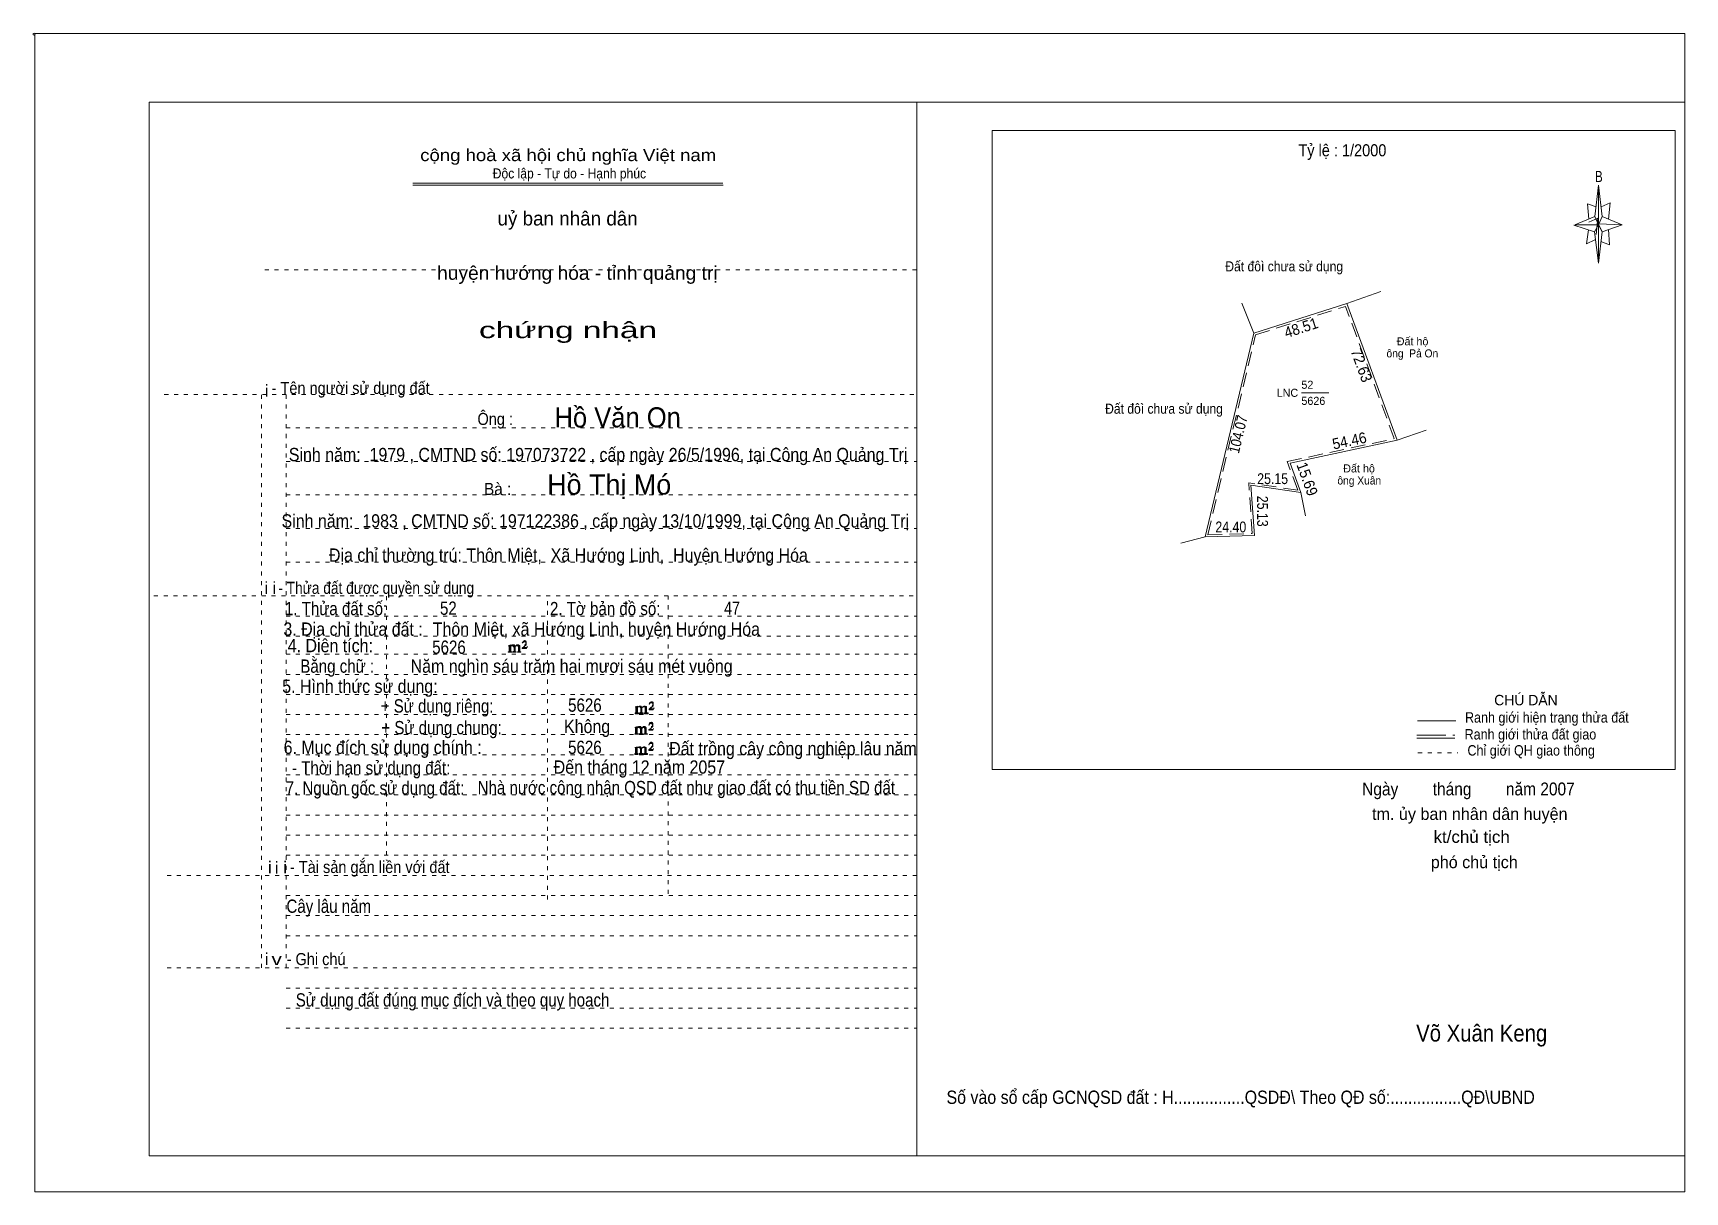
# Model space of a CAD drawing. Header units: centimetres. Extents: x -1.6 to 39.5, y -3.3 to 25.5.
import ezdxf
from ezdxf.enums import TextEntityAlignment as Align

# ---------------------------------------------------------------- set-up
doc = ezdxf.new("R2010")
doc.units = ezdxf.units.CM
doc.header["$LTSCALE"] = 0.12
for name, pattern in [('DOTTED', [1.5, 0.3, -1.2]), ('LONG_DASHED', [7.5, 6, -1.5]), ('MEDIUM_DASHED', [4.5, 3, -1.5])]:
    doc.linetypes.add(name, pattern=pattern)
for name, color, linetype, lineweight in [('1', 7, 'DOTTED', 13), ('10', 7, 'Continuous', 13), ('4', 7, 'Continuous', 13), ('5', 7, 'Continuous', 13), ('50', 7, 'Continuous', 13)]:
    doc.layers.add(name, color=color, linetype=linetype, lineweight=lineweight)

msp = doc.modelspace()

# ---------------------------------------------------------------- hatches: boundary and pattern name
at = {"layer": '50'}
for points in [[(10.27, 10.13), (10.27, 10.12), (10.27, 10.11), (10.25, 10.11), (10.24, 10.11), (10.24, 10.1), (10.33, 10.1), (10.33, 10.11), (10.32, 10.11), (10.31, 10.11), (10.31, 10.12), (10.31, 10.13), (10.31, 10.24), (10.31, 10.25), (10.32, 10.26), (10.34, 10.26), (10.35, 10.26), (10.36, 10.26), (10.37, 10.25), (10.39, 10.22), (10.39, 10.13), (10.37, 10.12), (10.37, 10.11), (10.36, 10.11), (10.35, 10.11), (10.35, 10.1), (10.44, 10.1), (10.44, 10.11), (10.43, 10.11), (10.42, 10.11), (10.42, 10.12), (10.42, 10.13), (10.42, 10.24), (10.44, 10.26), (10.45, 10.26), (10.46, 10.26), (10.49, 10.26), (10.49, 10.25), (10.5, 10.24), (10.5, 10.22), (10.5, 10.13), (10.5, 10.12), (10.49, 10.11), (10.49, 10.11), (10.47, 10.11), (10.47, 10.1), (10.56, 10.1), (10.56, 10.11), (10.55, 10.11), (10.54, 10.11), (10.53, 10.12), (10.53, 10.13), (10.53, 10.2), (10.53, 10.25), (10.53, 10.26), (10.52, 10.27), (10.5, 10.28), (10.47, 10.28), (10.46, 10.28), (10.44, 10.27), (10.41, 10.25), (10.41, 10.26), (10.4, 10.28), (10.39, 10.28), (10.37, 10.28), (10.35, 10.28), (10.34, 10.28), (10.32, 10.26), (10.31, 10.26), (10.31, 10.25), (10.31, 10.25), (10.31, 10.26), (10.31, 10.28), (10.24, 10.26), (10.24, 10.26), (10.25, 10.26), (10.27, 10.25), (10.27, 10.24), (10.27, 10.23)], [(10.69, 10.19), (10.72, 10.24), (10.72, 10.24), (10.71, 10.22), (10.69, 10.22), (10.68, 10.22), (10.63, 10.22), (10.66, 10.26), (10.67, 10.27), (10.69, 10.28), (10.69, 10.3), (10.69, 10.32), (10.69, 10.34), (10.69, 10.35), (10.69, 10.37), (10.68, 10.38), (10.67, 10.38), (10.66, 10.39), (10.65, 10.39), (10.63, 10.38), (10.63, 10.38), (10.62, 10.37), (10.61, 10.35), (10.59, 10.33), (10.61, 10.33), (10.61, 10.35), (10.62, 10.35), (10.63, 10.36), (10.65, 10.36), (10.66, 10.36), (10.67, 10.35), (10.68, 10.35), (10.68, 10.32), (10.68, 10.3), (10.66, 10.28), (10.66, 10.26), (10.65, 10.25), (10.59, 10.2), (10.59, 10.19)], [(13.42, 8.61), (13.42, 8.6), (13.42, 8.59), (13.41, 8.59), (13.4, 8.59), (13.4, 8.57), (13.48, 8.57), (13.48, 8.59), (13.47, 8.59), (13.46, 8.59), (13.46, 8.6), (13.46, 8.61), (13.46, 8.72), (13.46, 8.73), (13.47, 8.74), (13.5, 8.74), (13.51, 8.74), (13.52, 8.74), (13.53, 8.73), (13.54, 8.69), (13.54, 8.61), (13.53, 8.6), (13.53, 8.59), (13.52, 8.59), (13.51, 8.59), (13.51, 8.57), (13.6, 8.57), (13.6, 8.59), (13.58, 8.59), (13.57, 8.59), (13.57, 8.6), (13.57, 8.61), (13.57, 8.72), (13.6, 8.74), (13.61, 8.74), (13.62, 8.74), (13.64, 8.74), (13.64, 8.73), (13.65, 8.72), (13.65, 8.69), (13.65, 8.61), (13.65, 8.6), (13.64, 8.59), (13.64, 8.59), (13.63, 8.59), (13.63, 8.57), (13.72, 8.57), (13.72, 8.59), (13.7, 8.59), (13.69, 8.59), (13.68, 8.6), (13.68, 8.61), (13.68, 8.68), (13.68, 8.73), (13.68, 8.74), (13.67, 8.75), (13.65, 8.76), (13.63, 8.76), (13.62, 8.76), (13.6, 8.75), (13.56, 8.73), (13.56, 8.74), (13.55, 8.76), (13.54, 8.76), (13.53, 8.76), (13.51, 8.76), (13.5, 8.76), (13.47, 8.74), (13.46, 8.74), (13.46, 8.73), (13.46, 8.73), (13.46, 8.74), (13.46, 8.76), (13.4, 8.74), (13.4, 8.74), (13.41, 8.74), (13.42, 8.73), (13.42, 8.72), (13.42, 8.71)], [(13.85, 8.67), (13.87, 8.72), (13.87, 8.72), (13.86, 8.69), (13.85, 8.69), (13.84, 8.69), (13.78, 8.69), (13.82, 8.74), (13.83, 8.75), (13.85, 8.76), (13.85, 8.78), (13.85, 8.79), (13.85, 8.82), (13.85, 8.83), (13.85, 8.85), (13.84, 8.86), (13.83, 8.86), (13.82, 8.87), (13.8, 8.87), (13.78, 8.86), (13.78, 8.86), (13.77, 8.85), (13.76, 8.83), (13.75, 8.81), (13.76, 8.81), (13.76, 8.83), (13.77, 8.83), (13.78, 8.84), (13.8, 8.84), (13.82, 8.84), (13.83, 8.83), (13.84, 8.83), (13.84, 8.79), (13.84, 8.78), (13.82, 8.76), (13.82, 8.74), (13.8, 8.73), (13.75, 8.68), (13.75, 8.67)], [(13.41, 8.09), (13.41, 8.08), (13.41, 8.07), (13.4, 8.07), (13.39, 8.07), (13.39, 8.06), (13.48, 8.06), (13.48, 8.07), (13.47, 8.07), (13.45, 8.07), (13.45, 8.08), (13.45, 8.09), (13.45, 8.2), (13.45, 8.21), (13.47, 8.23), (13.49, 8.23), (13.5, 8.23), (13.51, 8.23), (13.52, 8.21), (13.53, 8.18), (13.53, 8.09), (13.52, 8.08), (13.52, 8.07), (13.51, 8.07), (13.5, 8.07), (13.5, 8.06), (13.59, 8.06), (13.59, 8.07), (13.58, 8.07), (13.57, 8.07), (13.57, 8.08), (13.57, 8.09), (13.57, 8.2), (13.59, 8.23), (13.6, 8.23), (13.61, 8.23), (13.63, 8.23), (13.63, 8.21), (13.64, 8.2), (13.64, 8.18), (13.64, 8.09), (13.64, 8.08), (13.63, 8.07), (13.63, 8.07), (13.62, 8.07), (13.62, 8.06), (13.71, 8.06), (13.71, 8.07), (13.7, 8.07), (13.69, 8.07), (13.67, 8.08), (13.67, 8.09), (13.67, 8.17), (13.67, 8.21), (13.67, 8.23), (13.66, 8.24), (13.64, 8.25), (13.62, 8.25), (13.61, 8.25), (13.59, 8.24), (13.55, 8.21), (13.55, 8.23), (13.54, 8.25), (13.53, 8.25), (13.52, 8.25), (13.5, 8.25), (13.49, 8.25), (13.47, 8.23), (13.45, 8.23), (13.45, 8.21), (13.45, 8.21), (13.45, 8.23), (13.45, 8.25), (13.39, 8.23), (13.39, 8.23), (13.4, 8.23), (13.41, 8.21), (13.41, 8.2), (13.41, 8.19)], [(13.84, 8.16), (13.86, 8.2), (13.86, 8.2), (13.85, 8.18), (13.84, 8.18), (13.83, 8.18), (13.77, 8.18), (13.81, 8.23), (13.82, 8.24), (13.84, 8.25), (13.84, 8.27), (13.84, 8.28), (13.84, 8.3), (13.84, 8.31), (13.84, 8.34), (13.83, 8.35), (13.82, 8.35), (13.81, 8.36), (13.8, 8.36), (13.77, 8.35), (13.77, 8.35), (13.76, 8.34), (13.75, 8.31), (13.74, 8.29), (13.75, 8.29), (13.75, 8.31), (13.76, 8.31), (13.77, 8.33), (13.8, 8.33), (13.81, 8.33), (13.82, 8.31), (13.83, 8.31), (13.83, 8.28), (13.83, 8.27), (13.81, 8.25), (13.81, 8.23), (13.8, 8.21), (13.74, 8.17), (13.74, 8.16)], [(13.84, 7.66), (13.86, 7.71), (13.86, 7.71), (13.85, 7.68), (13.84, 7.68), (13.83, 7.68), (13.77, 7.68), (13.81, 7.73), (13.82, 7.74), (13.84, 7.75), (13.84, 7.77), (13.84, 7.78), (13.84, 7.81), (13.84, 7.82), (13.84, 7.84), (13.83, 7.85), (13.82, 7.85), (13.81, 7.86), (13.79, 7.86), (13.77, 7.85), (13.77, 7.85), (13.76, 7.84), (13.75, 7.82), (13.74, 7.8), (13.75, 7.8), (13.75, 7.82), (13.76, 7.82), (13.77, 7.83), (13.79, 7.83), (13.81, 7.83), (13.82, 7.82), (13.83, 7.82), (13.83, 7.78), (13.83, 7.77), (13.81, 7.75), (13.81, 7.73), (13.79, 7.72), (13.74, 7.67), (13.74, 7.66)], [(13.41, 7.6), (13.41, 7.59), (13.41, 7.58), (13.4, 7.58), (13.39, 7.58), (13.39, 7.56), (13.47, 7.56), (13.47, 7.58), (13.46, 7.58), (13.45, 7.58), (13.45, 7.59), (13.45, 7.6), (13.45, 7.71), (13.45, 7.72), (13.46, 7.73), (13.49, 7.73), (13.5, 7.73), (13.51, 7.73), (13.52, 7.72), (13.53, 7.68), (13.53, 7.6), (13.52, 7.59), (13.52, 7.58), (13.51, 7.58), (13.5, 7.58), (13.5, 7.56), (13.59, 7.56), (13.59, 7.58), (13.57, 7.58), (13.56, 7.58), (13.56, 7.59), (13.56, 7.6), (13.56, 7.71), (13.59, 7.73), (13.6, 7.73), (13.61, 7.73), (13.63, 7.73), (13.63, 7.72), (13.64, 7.71), (13.64, 7.68), (13.64, 7.6), (13.64, 7.59), (13.63, 7.58), (13.63, 7.58), (13.62, 7.58), (13.62, 7.56), (13.71, 7.56), (13.71, 7.58), (13.69, 7.58), (13.68, 7.58), (13.67, 7.59), (13.67, 7.6), (13.67, 7.67), (13.67, 7.72), (13.67, 7.73), (13.66, 7.74), (13.64, 7.75), (13.62, 7.75), (13.61, 7.75), (13.59, 7.74), (13.55, 7.72), (13.55, 7.73), (13.54, 7.75), (13.53, 7.75), (13.52, 7.75), (13.5, 7.75), (13.49, 7.75), (13.46, 7.73), (13.45, 7.73), (13.45, 7.72), (13.45, 7.72), (13.45, 7.73), (13.45, 7.75), (13.39, 7.73), (13.39, 7.73), (13.4, 7.73), (13.41, 7.72), (13.41, 7.71), (13.41, 7.7)]]:
    msp.add_hatch(color=256, dxfattribs=at).paths.add_polyline_path(points)

# ---------------------------------------------------------------- linework, layer by layer
at = {"layer": '1', "linetype": 'Continuous'}
for p, q in [((1.31, -2.42), (1.31, 23.78)), ((1.31, 23.78), (39.51, 23.78)), ((20.41, -2.42), (20.41, 23.78)), ((39.51, -2.42), (39.51, 23.78)), ((7.87, 21.76), (15.58, 21.76)), ((7.87, 21.71), (15.59, 21.71)), ((37.26, 20.55), (36.75, 20.72)), ((1.31, -2.42), (39.51, -2.42))]:
    msp.add_line(p, q, dxfattribs=at)
at = {"layer": '1'}
for p, q in [((4.19, 19.61), (20.41, 19.61)), ((1.69, 16.51), (20.41, 16.51)), ((4.11, 2.25), (4.11, 16.51)), ((4.72, 2.25), (4.72, 16.51)), ((4.72, 15.68), (20.41, 15.68)), ((4.72, 14.84), (20.41, 14.84)), ((4.72, 14.01), (20.41, 14.01)), ((4.72, 13.18), (20.41, 13.18)), ((4.72, 12.34), (20.41, 12.34)), ((1.43, 11.5), (20.41, 11.5)), ((7.22, 5.05), (7.22, 11.5)), ((11.22, 3.95), (11.22, 11.5)), ((14.22, 4.09), (14.22, 11.5)), ((4.72, 11), (20.41, 11)), ((4.72, 10.5), (20.41, 10.5)), ((4.72, 10.05), (20.41, 10.05)), ((4.72, 9.55), (20.41, 9.55)), ((4.72, 9.05), (20.41, 9.05)), ((4.72, 8.55), (20.41, 8.55)), ((4.72, 8.05), (20.41, 8.05)), ((4.72, 7.55), (20.41, 7.55)), ((4.72, 7.05), (20.41, 7.05)), ((4.72, 6.55), (20.41, 6.55)), ((4.72, 6.05), (20.41, 6.05)), ((4.72, 5.55), (20.41, 5.55)), ((4.72, 5.05), (20.41, 5.05)), ((1.76, 4.55), (20.41, 4.55)), ((4.72, 4.05), (20.41, 4.05)), ((4.72, 3.55), (20.41, 3.55)), ((4.72, 3.05), (20.41, 3.05)), ((1.76, 2.25), (20.41, 2.25)), ((4.72, 1.75), (20.41, 1.75)), ((4.72, 1.25), (20.41, 1.25)), ((4.72, 0.75), (20.41, 0.75))]:
    msp.add_line(p, q, dxfattribs=at)
at = {"layer": '1', "linetype": 'Continuous'}
msp.add_lwpolyline([(-1.53, -3.32), (39.51, -3.32), (39.51, 25.48), (-1.53, 25.48)], close=True, dxfattribs=at)
msp.add_lwpolyline([(37.27, 20.35), (37.06, 20.25), (37.11, 20.6)], dxfattribs=at)
at = {"layer": '10'}
for p, q in [((31.1, 18.77), (31.95, 19.07)), ((28.79, 18.03), (28.49, 18.78)), ((28.79, 18.03), (31.1, 18.77)), ((32.35, 15.37), (31.1, 18.77)), ((27.58, 12.97), (28.79, 18.03)), ((29.97, 16.55), (30.65, 16.55)), ((33.07, 15.62), (32.35, 15.37)), ((29.69, 14.8), (32.35, 15.37)), ((29.96, 14.07), (29.69, 14.8)), ((29.96, 14.07), (28.71, 14.25)), ((30.07, 13.49), (29.96, 14.07)), ((26.97, 12.81), (27.58, 12.97))]:
    msp.add_line(p, q, dxfattribs=at)
at = {"layer": '10', "linetype": 'MEDIUM_DASHED'}
for p, q in [((28.83, 17.99), (31.07, 18.7)), ((27.64, 13.02), (28.83, 17.99)), ((29.88, 14.13), (28.66, 14.31))]:
    msp.add_line(p, q, dxfattribs=at)
for points in [[(29.88, 14.13), (29.62, 14.84), (32.28, 15.41), (31.07, 18.7)], [(27.64, 13.02), (28.75, 13.05), (28.66, 14.31)]]:
    msp.add_lwpolyline(points, dxfattribs=at)
at = {"layer": '10'}
msp.add_lwpolyline([(27.58, 12.97), (28.8, 13), (28.71, 14.25)], dxfattribs=at)
at = {"layer": '4'}
for p, q in [((32.86, 8.39), (33.81, 8.39)), ((32.84, 7.96), (33.79, 7.96))]:
    msp.add_line(p, q, dxfattribs=at)
at = {"layer": '4', "linetype": 'LONG_DASHED'}
msp.add_line((32.84, 8.04), (33.79, 8.04), dxfattribs=at)
at = {"layer": '4', "linetype": 'DOTTED'}
msp.add_line((32.87, 7.6), (33.86, 7.6), dxfattribs=at)
at = {"layer": '4'}
msp.add_lwpolyline([(22.28, 23.07), (39.27, 23.07), (39.27, 7.18), (22.28, 7.18)], close=True, dxfattribs=at)
msp.add_circle((-1.55, 25.47), 0.025, dxfattribs=at)
at = {"layer": '5'}
for p, q in [((37.27, 20.93), (37.36, 21.71)), ((37.45, 20.55), (37.36, 19.77)), ((37.45, 20.93), (37.95, 20.73)), ((37.61, 20.61), (37.63, 20.23)), ((37.63, 20.23), (37.42, 20.31))]:
    msp.add_line(p, q, dxfattribs=at)
for points in [[(37.36, 21.71), (37.45, 20.93), (37.36, 20.73)], [(37.36, 20.73), (36.77, 20.73), (37.27, 20.93), (37.45, 20.55), (37.95, 20.73), (37.36, 20.75)], [(37.36, 20.73), (37.36, 19.77), (37.26, 20.55)]]:
    msp.add_lwpolyline(points, close=True, dxfattribs=at)
for points in [[(37.3, 21.17), (37.09, 21.25), (37.12, 20.87)], [(37.43, 21.17), (37.65, 21.27), (37.61, 20.87)], [(37.36, 20.73), (37.27, 20.93), (36.77, 20.73)], [(37.12, 20.79), (37.34, 20.89), (37.3, 20.49)], [(37.36, 20.73), (37.45, 20.55), (37.95, 20.73)]]:
    msp.add_lwpolyline(points, dxfattribs=at)
at = {"layer": '50'}
for points in [[(10.27, 10.13), (10.27, 10.12), (10.27, 10.11), (10.25, 10.11), (10.24, 10.11), (10.24, 10.1), (10.33, 10.1), (10.33, 10.11), (10.32, 10.11), (10.31, 10.11), (10.31, 10.12), (10.31, 10.13), (10.31, 10.24), (10.31, 10.25), (10.32, 10.26), (10.34, 10.26), (10.35, 10.26), (10.36, 10.26), (10.37, 10.25), (10.39, 10.22), (10.39, 10.13), (10.37, 10.12), (10.37, 10.11), (10.36, 10.11), (10.35, 10.11), (10.35, 10.1), (10.44, 10.1), (10.44, 10.11), (10.43, 10.11), (10.42, 10.11), (10.42, 10.12), (10.42, 10.13), (10.42, 10.24), (10.44, 10.26), (10.45, 10.26), (10.46, 10.26), (10.49, 10.26), (10.49, 10.25), (10.5, 10.24), (10.5, 10.22), (10.5, 10.13), (10.5, 10.12), (10.49, 10.11), (10.49, 10.11), (10.47, 10.11), (10.47, 10.1), (10.56, 10.1), (10.56, 10.11), (10.55, 10.11), (10.54, 10.11), (10.53, 10.12), (10.53, 10.13), (10.53, 10.2), (10.53, 10.25), (10.53, 10.26), (10.52, 10.27), (10.5, 10.28), (10.47, 10.28), (10.46, 10.28), (10.44, 10.27), (10.41, 10.25), (10.41, 10.26), (10.4, 10.28), (10.39, 10.28), (10.37, 10.28), (10.35, 10.28), (10.34, 10.28), (10.32, 10.26), (10.31, 10.26), (10.31, 10.25), (10.31, 10.25), (10.31, 10.26), (10.31, 10.28), (10.24, 10.26), (10.24, 10.26), (10.25, 10.26), (10.27, 10.25), (10.27, 10.24), (10.27, 10.23)], [(10.69, 10.19), (10.72, 10.24), (10.72, 10.24), (10.71, 10.22), (10.69, 10.22), (10.68, 10.22), (10.63, 10.22), (10.66, 10.26), (10.67, 10.27), (10.69, 10.28), (10.69, 10.3), (10.69, 10.32), (10.69, 10.34), (10.69, 10.35), (10.69, 10.37), (10.68, 10.38), (10.67, 10.38), (10.66, 10.39), (10.65, 10.39), (10.63, 10.38), (10.63, 10.38), (10.62, 10.37), (10.61, 10.35), (10.59, 10.33), (10.61, 10.33), (10.61, 10.35), (10.62, 10.35), (10.63, 10.36), (10.65, 10.36), (10.66, 10.36), (10.67, 10.35), (10.68, 10.35), (10.68, 10.32), (10.68, 10.3), (10.66, 10.28), (10.66, 10.26), (10.65, 10.25), (10.59, 10.2), (10.59, 10.19)], [(13.42, 8.61), (13.42, 8.6), (13.42, 8.59), (13.41, 8.59), (13.4, 8.59), (13.4, 8.57), (13.48, 8.57), (13.48, 8.59), (13.47, 8.59), (13.46, 8.59), (13.46, 8.6), (13.46, 8.61), (13.46, 8.72), (13.46, 8.73), (13.47, 8.74), (13.5, 8.74), (13.51, 8.74), (13.52, 8.74), (13.53, 8.73), (13.54, 8.69), (13.54, 8.61), (13.53, 8.6), (13.53, 8.59), (13.52, 8.59), (13.51, 8.59), (13.51, 8.57), (13.6, 8.57), (13.6, 8.59), (13.58, 8.59), (13.57, 8.59), (13.57, 8.6), (13.57, 8.61), (13.57, 8.72), (13.6, 8.74), (13.61, 8.74), (13.62, 8.74), (13.64, 8.74), (13.64, 8.73), (13.65, 8.72), (13.65, 8.69), (13.65, 8.61), (13.65, 8.6), (13.64, 8.59), (13.64, 8.59), (13.63, 8.59), (13.63, 8.57), (13.72, 8.57), (13.72, 8.59), (13.7, 8.59), (13.69, 8.59), (13.68, 8.6), (13.68, 8.61), (13.68, 8.68), (13.68, 8.73), (13.68, 8.74), (13.67, 8.75), (13.65, 8.76), (13.63, 8.76), (13.62, 8.76), (13.6, 8.75), (13.56, 8.73), (13.56, 8.74), (13.55, 8.76), (13.54, 8.76), (13.53, 8.76), (13.51, 8.76), (13.5, 8.76), (13.47, 8.74), (13.46, 8.74), (13.46, 8.73), (13.46, 8.73), (13.46, 8.74), (13.46, 8.76), (13.4, 8.74), (13.4, 8.74), (13.41, 8.74), (13.42, 8.73), (13.42, 8.72), (13.42, 8.71)], [(13.85, 8.67), (13.87, 8.72), (13.87, 8.72), (13.86, 8.69), (13.85, 8.69), (13.84, 8.69), (13.78, 8.69), (13.82, 8.74), (13.83, 8.75), (13.85, 8.76), (13.85, 8.78), (13.85, 8.79), (13.85, 8.82), (13.85, 8.83), (13.85, 8.85), (13.84, 8.86), (13.83, 8.86), (13.82, 8.87), (13.8, 8.87), (13.78, 8.86), (13.78, 8.86), (13.77, 8.85), (13.76, 8.83), (13.75, 8.81), (13.76, 8.81), (13.76, 8.83), (13.77, 8.83), (13.78, 8.84), (13.8, 8.84), (13.82, 8.84), (13.83, 8.83), (13.84, 8.83), (13.84, 8.79), (13.84, 8.78), (13.82, 8.76), (13.82, 8.74), (13.8, 8.73), (13.75, 8.68), (13.75, 8.67)], [(13.41, 8.09), (13.41, 8.08), (13.41, 8.07), (13.4, 8.07), (13.39, 8.07), (13.39, 8.06), (13.48, 8.06), (13.48, 8.07), (13.47, 8.07), (13.45, 8.07), (13.45, 8.08), (13.45, 8.09), (13.45, 8.2), (13.45, 8.21), (13.47, 8.23), (13.49, 8.23), (13.5, 8.23), (13.51, 8.23), (13.52, 8.21), (13.53, 8.18), (13.53, 8.09), (13.52, 8.08), (13.52, 8.07), (13.51, 8.07), (13.5, 8.07), (13.5, 8.06), (13.59, 8.06), (13.59, 8.07), (13.58, 8.07), (13.57, 8.07), (13.57, 8.08), (13.57, 8.09), (13.57, 8.2), (13.59, 8.23), (13.6, 8.23), (13.61, 8.23), (13.63, 8.23), (13.63, 8.21), (13.64, 8.2), (13.64, 8.18), (13.64, 8.09), (13.64, 8.08), (13.63, 8.07), (13.63, 8.07), (13.62, 8.07), (13.62, 8.06), (13.71, 8.06), (13.71, 8.07), (13.7, 8.07), (13.69, 8.07), (13.67, 8.08), (13.67, 8.09), (13.67, 8.17), (13.67, 8.21), (13.67, 8.23), (13.66, 8.24), (13.64, 8.25), (13.62, 8.25), (13.61, 8.25), (13.59, 8.24), (13.55, 8.21), (13.55, 8.23), (13.54, 8.25), (13.53, 8.25), (13.52, 8.25), (13.5, 8.25), (13.49, 8.25), (13.47, 8.23), (13.45, 8.23), (13.45, 8.21), (13.45, 8.21), (13.45, 8.23), (13.45, 8.25), (13.39, 8.23), (13.39, 8.23), (13.4, 8.23), (13.41, 8.21), (13.41, 8.2), (13.41, 8.19)], [(13.84, 8.16), (13.86, 8.2), (13.86, 8.2), (13.85, 8.18), (13.84, 8.18), (13.83, 8.18), (13.77, 8.18), (13.81, 8.23), (13.82, 8.24), (13.84, 8.25), (13.84, 8.27), (13.84, 8.28), (13.84, 8.3), (13.84, 8.31), (13.84, 8.34), (13.83, 8.35), (13.82, 8.35), (13.81, 8.36), (13.8, 8.36), (13.77, 8.35), (13.77, 8.35), (13.76, 8.34), (13.75, 8.31), (13.74, 8.29), (13.75, 8.29), (13.75, 8.31), (13.76, 8.31), (13.77, 8.33), (13.8, 8.33), (13.81, 8.33), (13.82, 8.31), (13.83, 8.31), (13.83, 8.28), (13.83, 8.27), (13.81, 8.25), (13.81, 8.23), (13.8, 8.21), (13.74, 8.17), (13.74, 8.16)], [(13.84, 7.66), (13.86, 7.71), (13.86, 7.71), (13.85, 7.68), (13.84, 7.68), (13.83, 7.68), (13.77, 7.68), (13.81, 7.73), (13.82, 7.74), (13.84, 7.75), (13.84, 7.77), (13.84, 7.78), (13.84, 7.81), (13.84, 7.82), (13.84, 7.84), (13.83, 7.85), (13.82, 7.85), (13.81, 7.86), (13.79, 7.86), (13.77, 7.85), (13.77, 7.85), (13.76, 7.84), (13.75, 7.82), (13.74, 7.8), (13.75, 7.8), (13.75, 7.82), (13.76, 7.82), (13.77, 7.83), (13.79, 7.83), (13.81, 7.83), (13.82, 7.82), (13.83, 7.82), (13.83, 7.78), (13.83, 7.77), (13.81, 7.75), (13.81, 7.73), (13.79, 7.72), (13.74, 7.67), (13.74, 7.66)], [(13.41, 7.6), (13.41, 7.59), (13.41, 7.58), (13.4, 7.58), (13.39, 7.58), (13.39, 7.56), (13.47, 7.56), (13.47, 7.58), (13.46, 7.58), (13.45, 7.58), (13.45, 7.59), (13.45, 7.6), (13.45, 7.71), (13.45, 7.72), (13.46, 7.73), (13.49, 7.73), (13.5, 7.73), (13.51, 7.73), (13.52, 7.72), (13.53, 7.68), (13.53, 7.6), (13.52, 7.59), (13.52, 7.58), (13.51, 7.58), (13.5, 7.58), (13.5, 7.56), (13.59, 7.56), (13.59, 7.58), (13.57, 7.58), (13.56, 7.58), (13.56, 7.59), (13.56, 7.6), (13.56, 7.71), (13.59, 7.73), (13.6, 7.73), (13.61, 7.73), (13.63, 7.73), (13.63, 7.72), (13.64, 7.71), (13.64, 7.68), (13.64, 7.6), (13.64, 7.59), (13.63, 7.58), (13.63, 7.58), (13.62, 7.58), (13.62, 7.56), (13.71, 7.56), (13.71, 7.58), (13.69, 7.58), (13.68, 7.58), (13.67, 7.59), (13.67, 7.6), (13.67, 7.67), (13.67, 7.72), (13.67, 7.73), (13.66, 7.74), (13.64, 7.75), (13.62, 7.75), (13.61, 7.75), (13.59, 7.74), (13.55, 7.72), (13.55, 7.73), (13.54, 7.75), (13.53, 7.75), (13.52, 7.75), (13.5, 7.75), (13.49, 7.75), (13.46, 7.73), (13.45, 7.73), (13.45, 7.72), (13.45, 7.72), (13.45, 7.73), (13.45, 7.75), (13.39, 7.73), (13.39, 7.73), (13.4, 7.73), (13.41, 7.72), (13.41, 7.71), (13.41, 7.7)]]:
    msp.add_lwpolyline(points, close=True, dxfattribs=at)

# ---------------------------------------------------------------- texts
at = {"layer": '1'}
for s, height, width, p in [('cộng hoà xã hội chủ nghĩa Việt nam', 0.3, 1.15, (11.735, 22.31)), ('Độc lập - Tự do - Hạnh phúc', 0.25, 0.9, (11.765, 21.88)), ('chứng nhận', 0.4, 1.55, (11.73, 17.91)), ('- Tên người sử dụng đất', 0.3, 0.9, (6.325, 16.52)), ('- Thửa đất được quyền sử dụng', 0.3, 0.85, (6.96, 11.55)), ('- Tài sản gắn liền với đất ', 0.3, 0.9, (6.85, 4.61)), ('v', 0.3, 1.3, (4.485, 2.32)), ('- Ghi chú', 0.3, 0.9, (5.465, 2.32))]:
    msp.add_text(s, height=height, dxfattribs=dict(at, width=width)).set_placement(p, align=Align.CENTER)
for s, height, p in [('uỷ ban nhân dân', 0.35, (11.72, 20.71)), ('i', 0.3, (4.235, 16.45)), ('i', 0.3, (4.225, 11.55)), ('i', 0.3, (4.425, 11.55)), ('i', 0.3, (4.315, 4.6)), ('i', 0.3, (4.485, 4.59)), ('i', 0.3, (4.695, 4.6)), ('i', 0.3, (4.235, 2.32))]:
    msp.add_text(s, height=height, dxfattribs=at).set_placement(p, align=Align.CENTER)
at = {"layer": '10'}
for s, height, width, p in [('Tỷ lệ : 1/2000', 0.3, 0.9, (30.99, 22.43)), ('Đất đôì chưa sử dụng ', 0.25, 0.9, (29.585, 19.57)), ('ông  Pả On', 0.2, 0.95, (32.73, 17.43)), ('Hồ Văn On', 0.5, 0.95, (12.965, 15.69)), ('Đất đôì chưa sử dụng ', 0.25, 0.9, (26.595, 16.03)), ('25.15', 0.27, 0.85, (29.255, 14.28)), ('ông Xuân', 0.2, 0.95, (31.41, 14.27)), ('24.40', 0.27, 0.85, (28.215, 13.08)), ('Võ Xuân Keng', 0.42, 0.9, (34.455, 0.42))]:
    msp.add_text(s, height=height, dxfattribs=dict(at, width=width)).set_placement(p, align=Align.CENTER)
for s, height, rotation, width, p in [('48.51', 0.27, 17.852, 0.95, (30.004, 18.04)), ('72.63', 0.27, 290.177, 0.95, (31.338, 17.187)), ('104.07', 0.26, 76.503, 0.9, (28.525, 15.49)), ('54.46', 0.2699, 11.879, 0.95, (31.192, 15.227)), ('15.69', 0.2698, 290.017, 0.95, (29.989, 14.361)), ('25.13', 0.27, 270, 0.85, (28.87, 13.605))]:
    msp.add_text(s, height=height, rotation=rotation, dxfattribs=dict(at, width=width)).set_placement(p, align=Align.CENTER)
for s, height, p in [('Đất hộ', 0.2, (32.735, 17.73)), ('Đất hộ', 0.2, (31.405, 14.57)), ('Hồ Thị Mó', 0.5, (12.755, 14.02))]:
    msp.add_text(s, height=height, dxfattribs=at).set_placement(p, align=Align.CENTER)
for s, p in [('52', (29.97, 16.65)), ('5626', (29.97, 16.25))]:
    msp.add_text(s, height=0.2, dxfattribs=at).set_placement(p)
msp.add_text('LNC', height=0.2, dxfattribs=at).set_placement((29.89, 16.45), align=Align.RIGHT)
at = {"layer": '4'}
msp.add_text('CHÚ DẪN', height=0.2591, dxfattribs=at).set_placement((35.555, 8.78), align=Align.CENTER)
at = {"layer": '4', "width": 0.9}
for s, p in [('Ranh giới hiện trạng thửa đất', (36.075, 8.35)), ('Ranh giới thửa đất giao ', (35.71, 7.93)), ('Chỉ giới QH giao thông', (35.685, 7.53))]:
    msp.add_text(s, height=0.2591, dxfattribs=at).set_placement(p, align=Align.CENTER)
at = {"layer": '5', "width": 0.75}
msp.add_text('B', height=0.276, dxfattribs=at).set_placement((37.37, 21.79), align=Align.CENTER)
at = {"layer": '50'}
for s, height, width, p in [('  huyện hướng hóa - tỉnh quảng trị', 0.34, 1.05, (11.83, 19.36)), ('Ông :', 0.3, 0.9, (9.92, 15.75)), ('Sinh năm:  1979 , CMTND số: 197073722 , cấp ngày 26/5/1996, tại Công An Quảng Trị', 0.33, 0.9, (12.48, 14.85)), ('Bà :', 0.3, 0.95, (9.98, 14.01)), ('Sinh năm:  1983 , CMTND số: 197122386 , cấp ngày 13/10/1999, tại Công An Quảng Trị', 0.33, 0.9, (12.41, 13.2)), ('Địa chỉ thường trú: Thôn Miệt,  Xã Hướng Linh,  Huyện Hướng Hóa', 0.33, 0.9, (11.74, 12.35)), ('1. Thửa đất số:  ', 0.33, 0.85, (6.065, 11.02)), ('52', 0.33, 0.85, (8.755, 11.03)), ('2. Tờ bản đồ số:  ', 0.33, 0.85, (12.76, 11.02)), ('47', 0.33, 0.8, (15.81, 11.03)), ('3. Địa chỉ thửa đất : ', 0.33, 0.9, (6.44, 10.51)), ('Thôn Miệt, xã Hướng Linh, huyện Hướng Hóa', 0.33, 0.9, (12.435, 10.51)), ('4. Diện tích: ', 0.33, 0.9, (5.875, 10.1)), ('5626', 0.33, 0.85, (8.77, 10.06)), ('Bằng chữ :', 0.33, 0.85, (5.99, 9.59)), ('Năm nghìn sáu trăm hai mươi sáu mét vuông', 0.33, 0.9, (11.82, 9.59)), ('5. Hình thức sử dụng:', 0.33, 0.9, (6.555, 9.09)), ('+ Sử dụng riêng:', 0.33, 0.85, (8.475, 8.6)), ('5626', 0.33, 0.85, (12.15, 8.62)), ('+ Sử dụng chung:', 0.33, 0.85, (8.585, 8.06)), ('Không', 0.33, 0.9, (12.205, 8.09)), ('6. Mục đích sử dụng chính :', 0.33, 0.9, (7.12, 7.57)), ('5626', 0.33, 0.85, (12.15, 7.57)), ('Đất trồng cây công nghiệp lâu năm', 0.33, 0.9, (17.325, 7.54)), ('- Thời hạn sử dụng đất:', 0.33, 0.85, (6.835, 7.06)), ('Đến tháng 12 năm 2057', 0.33, 0.9, (13.505, 7.08)), ('7. Nguồn gốc sử dụng đất:', 0.33, 0.85, (6.93, 6.56)), ('Nhà nước công nhận QSD đất như giao đất có thu tiền SD đất ', 0.33, 0.85, (14.725, 6.57)), ('Ngày        tháng        năm 2007', 0.32, 0.9, (34.125, 6.54)), ('kt/chủ tịch', 0.3, 1.05, (34.205, 5.36)), ('Cây lâu năm', 0.33, 0.85, (5.78, 3.62)), ('Sử dụng đất đúng mục đích và theo quy hoạch', 0.33, 0.85, (8.86, 1.29)), ('Số vào sổ cấp GCNQSD đất : H................QSDĐ\\ Theo QĐ số:................QĐ\\UBND', 0.33, 0.9, (28.46, -1.13))]:
    msp.add_text(s, height=height, dxfattribs=dict(at, width=width)).set_placement(p, align=Align.CENTER)
for s, p in [('tm. ủy ban nhân dân huyện ', (34.215, 5.93)), ('phó chủ tịch', (34.27, 4.73))]:
    msp.add_text(s, height=0.3, dxfattribs=at).set_placement(p, align=Align.CENTER)

doc.saveas('drawing.dxf')
